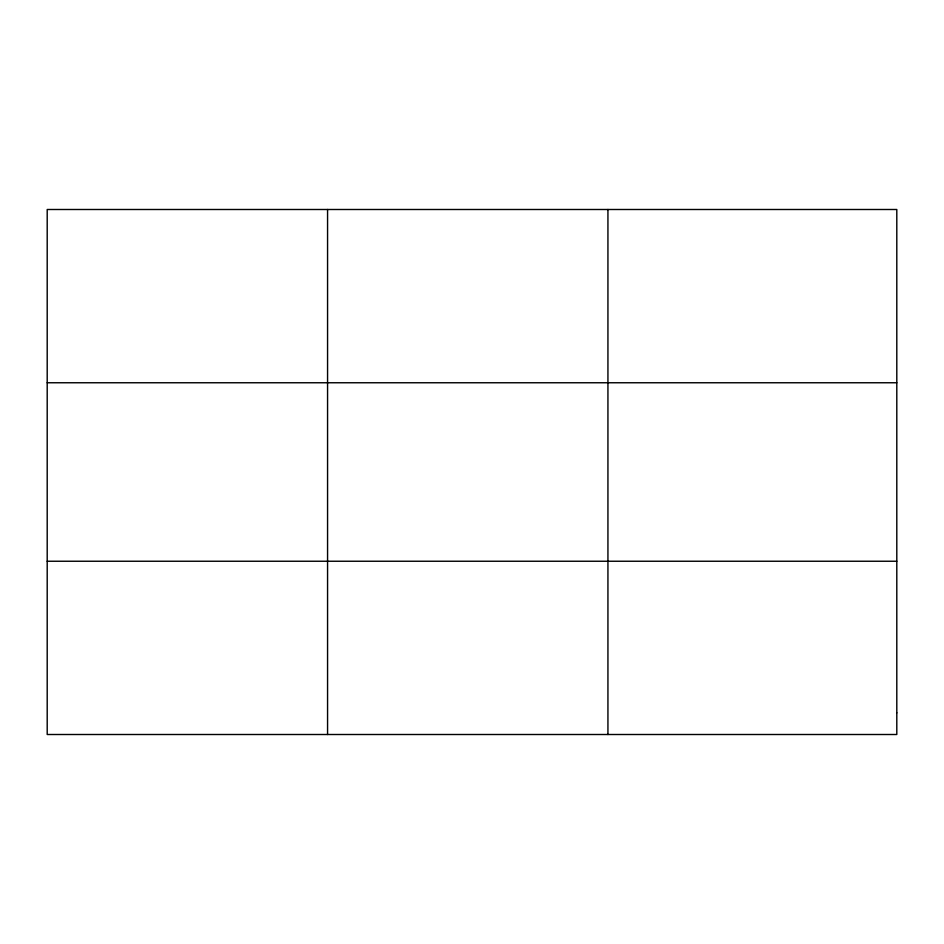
<?xml version="1.0" encoding="UTF-8"?>
<svg xmlns="http://www.w3.org/2000/svg" width="944" height="944" viewBox="0 0 944 944"><rect width="100%" height="100%" fill="white"/><g stroke="black" fill="none" stroke-linecap="round" stroke-linejoin="round"><path stroke-width="1.42" d="M327.568 209.497L327.568 734.503M607.936 209.497L607.936 734.503M47.2 382.757L896.8 382.757M47.2 561.243L896.8 561.243M896.8 712.838L896.8 734.503L47.2 734.503L47.2 209.497L896.8 209.497L896.8 712.838"/></g></svg>
